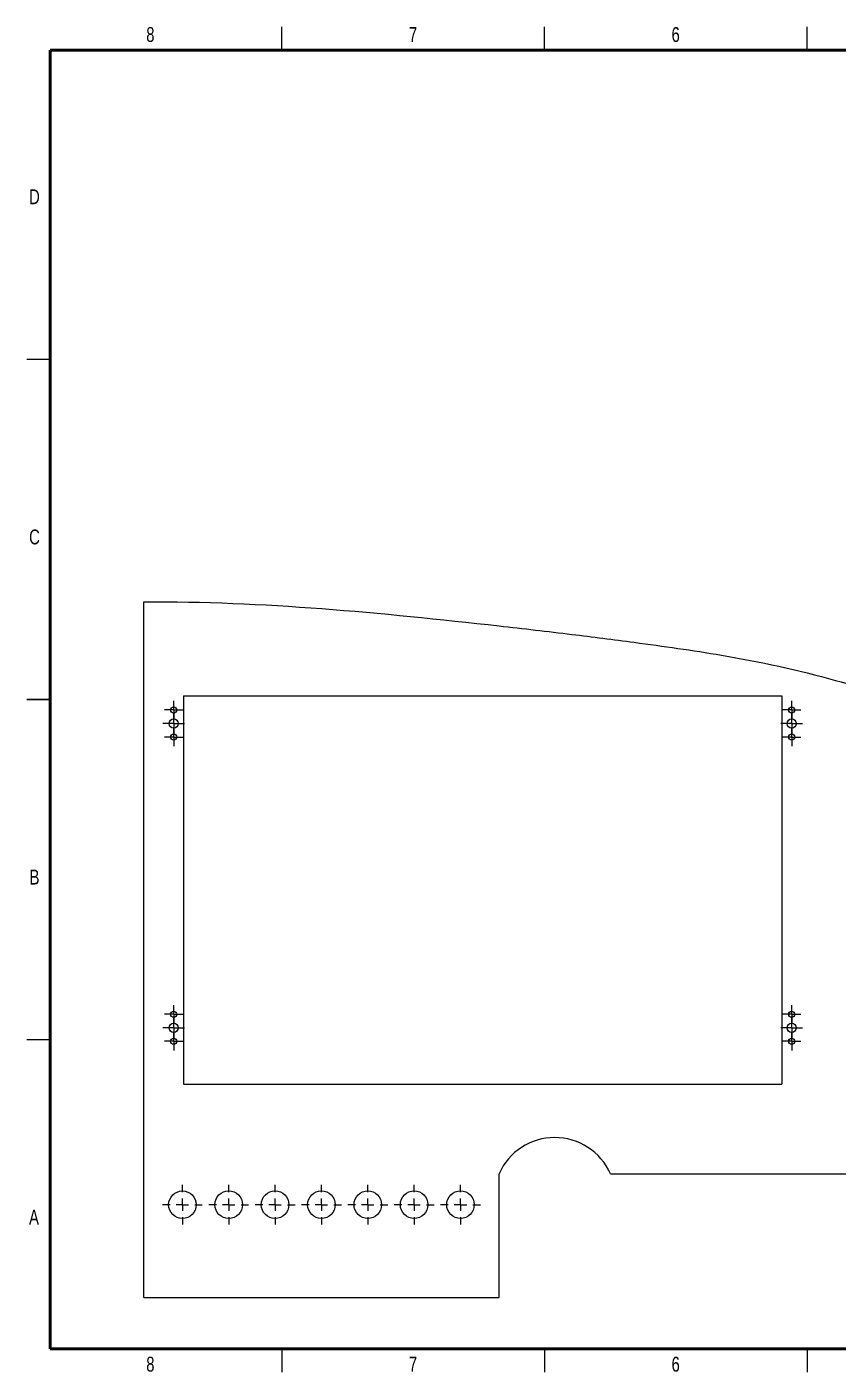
# Model space of a CAD drawing. Header units: inches. Extents: x 0.1 to 33.9, y 0.1 to 21.9.
# Drawn here: x 0.12 to 13.25, y 0.12 to 21.88 of the extents above; entities that cross this region are included whole.
import ezdxf

# ---------------------------------------------------------------- set-up
doc = ezdxf.new("R2010")
doc.units = ezdxf.units.IN
doc.header["$MEASUREMENT"] = 0
doc.styles.add('SLDTEXTSTYLE0', font='TXT', dxfattribs={"width": 0.75})

# ---------------------------------------------------------------- blocks, each defined once
blk = doc.blocks.new('SW_CENTERMARKSYMBOL_0')
at = {"color": 0, "linetype": 'Continuous', "lineweight": 18}
for p, q in [((-0.1, 0), (-0.175, 0)), ((0, 0), (-0.1, 0)), ((0, 0.1), (0, 0.175)), ((0, 0), (0, 0.1)), ((0, 0), (0, -0.1)), ((0, 0), (0.1, 0)), ((0.1, 0), (0.175, 0)), ((0, -0.1), (0, -0.175))]:
    blk.add_line(p, q, dxfattribs=at)
blk = doc.blocks.new('SW_CENTERMARKSYMBOL_1')
at = {"color": 0, "linetype": 'Continuous', "lineweight": 18}
for p, q in [((-0.1, 0), (-0.149, 0)), ((0, 0), (-0.1, 0)), ((0, 0.1), (0, 0.149)), ((0, 0), (0, 0.1)), ((0, 0), (0, -0.1)), ((0, 0), (0.1, 0)), ((0.1, 0), (0.149, 0)), ((0, -0.1), (0, -0.149))]:
    blk.add_line(p, q, dxfattribs=at)
blk = doc.blocks.new('SW_CENTERMARKSYMBOL_2')
at = {"color": 0, "linetype": 'Continuous', "lineweight": 18}
for p, q in [((-0.1, 0), (-0.149, 0)), ((0, 0), (-0.1, 0)), ((0, 0.1), (0, 0.149)), ((0, 0), (0, 0.1)), ((0, 0), (0, -0.1)), ((0, 0), (0.1, 0)), ((0.1, 0), (0.149, 0)), ((0, -0.1), (0, -0.149))]:
    blk.add_line(p, q, dxfattribs=at)
blk = doc.blocks.new('SW_CENTERMARKSYMBOL_3')
at = {"color": 0, "linetype": 'Continuous', "lineweight": 18}
for p, q in [((-0.1, 0), (-0.149, 0)), ((0, 0), (-0.1, 0)), ((0, 0.1), (0, 0.149)), ((0, 0), (0, 0.1)), ((0, 0), (0, -0.1)), ((0, 0), (0.1, 0)), ((0.1, 0), (0.149, 0)), ((0, -0.1), (0, -0.149))]:
    blk.add_line(p, q, dxfattribs=at)
blk = doc.blocks.new('SW_CENTERMARKSYMBOL_4')
at = {"color": 0, "linetype": 'Continuous', "lineweight": 18}
for p, q in [((-0.1, 0), (-0.149, 0)), ((0, 0), (-0.1, 0)), ((0, 0.1), (0, 0.149)), ((0, 0), (0, 0.1)), ((0, 0), (0, -0.1)), ((0, 0), (0.1, 0)), ((0.1, 0), (0.149, 0)), ((0, -0.1), (0, -0.149))]:
    blk.add_line(p, q, dxfattribs=at)
blk = doc.blocks.new('SW_CENTERMARKSYMBOL_5')
at = {"color": 0, "linetype": 'Continuous', "lineweight": 18}
for p, q in [((-0.1, 0), (-0.149, 0)), ((0, 0), (-0.1, 0)), ((0, 0.1), (0, 0.149)), ((0, 0), (0, 0.1)), ((0, 0), (0, -0.1)), ((0, 0), (0.1, 0)), ((0.1, 0), (0.149, 0)), ((0, -0.1), (0, -0.149))]:
    blk.add_line(p, q, dxfattribs=at)
blk = doc.blocks.new('SW_CENTERMARKSYMBOL_6')
at = {"color": 0, "linetype": 'Continuous', "lineweight": 18}
for p, q in [((-0.1, 0), (-0.149, 0)), ((0, 0), (-0.1, 0)), ((0, 0.1), (0, 0.149)), ((0, 0), (0, 0.1)), ((0, 0), (0, -0.1)), ((0, 0), (0.1, 0)), ((0.1, 0), (0.149, 0)), ((0, -0.1), (0, -0.149))]:
    blk.add_line(p, q, dxfattribs=at)
blk = doc.blocks.new('SW_CENTERMARKSYMBOL_7')
at = {"color": 0, "linetype": 'Continuous', "lineweight": 18}
for p, q in [((-0.1, 0), (-0.149, 0)), ((0, 0), (-0.1, 0)), ((0, 0.1), (0, 0.149)), ((0, 0), (0, 0.1)), ((0, 0), (0, -0.1)), ((0, 0), (0.1, 0)), ((0.1, 0), (0.149, 0)), ((0, -0.1), (0, -0.149))]:
    blk.add_line(p, q, dxfattribs=at)
blk = doc.blocks.new('SW_CENTERMARKSYMBOL_8')
at = {"color": 0, "linetype": 'Continuous', "lineweight": 18}
for p, q in [((-0.1, 0), (-0.149, 0)), ((0, 0), (-0.1, 0)), ((0, 0.1), (0, 0.149)), ((0, 0), (0, 0.1)), ((0, 0), (0, -0.1)), ((0, 0), (0.1, 0)), ((0.1, 0), (0.149, 0)), ((0, -0.1), (0, -0.149))]:
    blk.add_line(p, q, dxfattribs=at)
blk = doc.blocks.new('SW_CENTERMARKSYMBOL_9')
at = {"color": 0, "linetype": 'Continuous', "lineweight": 18}
for p, q in [((-0.1, 0), (-0.175, 0)), ((0, 0), (-0.1, 0)), ((0, 0.1), (0, 0.175)), ((0, 0), (0, 0.1)), ((0, 0), (0, -0.1)), ((0, 0), (0.1, 0)), ((0.1, 0), (0.175, 0)), ((0, -0.1), (0, -0.175))]:
    blk.add_line(p, q, dxfattribs=at)
blk = doc.blocks.new('SW_CENTERMARKSYMBOL_10')
at = {"color": 0, "linetype": 'Continuous', "lineweight": 18}
for p, q in [((-0.1, 0), (-0.175, 0)), ((0, 0), (-0.1, 0)), ((0, 0.1), (0, 0.175)), ((0, 0), (0, 0.1)), ((0, 0), (0, -0.1)), ((0, 0), (0.1, 0)), ((0.1, 0), (0.175, 0)), ((0, -0.1), (0, -0.175))]:
    blk.add_line(p, q, dxfattribs=at)
blk = doc.blocks.new('SW_CENTERMARKSYMBOL_11')
at = {"color": 0, "linetype": 'Continuous', "lineweight": 18}
for p, q in [((-0.1, 0), (-0.175, 0)), ((0, 0), (-0.1, 0)), ((0, 0.1), (0, 0.175)), ((0, 0), (0, 0.1)), ((0, 0), (0, -0.1)), ((0, 0), (0.1, 0)), ((0.1, 0), (0.175, 0)), ((0, -0.1), (0, -0.175))]:
    blk.add_line(p, q, dxfattribs=at)
blk = doc.blocks.new('SW_CENTERMARKSYMBOL_12')
at = {"color": 0, "linetype": 'Continuous', "lineweight": 18}
for p, q in [((0, 0.2), (0, 0.3225)), ((-0.2, 0), (-0.3225, 0)), ((0, 0), (-0.1, 0)), ((0, 0), (0, 0.1)), ((0, 0), (0, -0.1)), ((0, 0), (0.1, 0)), ((0.2, 0), (0.3225, 0)), ((0, -0.2), (0, -0.3225))]:
    blk.add_line(p, q, dxfattribs=at)
blk = doc.blocks.new('SW_CENTERMARKSYMBOL_13')
at = {"color": 0, "linetype": 'Continuous', "lineweight": 18}
for p, q in [((0, 0.2), (0, 0.3225)), ((-0.2, 0), (-0.3225, 0)), ((0, 0), (-0.1, 0)), ((0, 0), (0, 0.1)), ((0, 0), (0, -0.1)), ((0, 0), (0.1, 0)), ((0.2, 0), (0.3225, 0)), ((0, -0.2), (0, -0.3225))]:
    blk.add_line(p, q, dxfattribs=at)
blk = doc.blocks.new('SW_CENTERMARKSYMBOL_14')
at = {"color": 0, "linetype": 'Continuous', "lineweight": 18}
for p, q in [((0, 0.2), (0, 0.3225)), ((-0.2, 0), (-0.3225, 0)), ((0, 0), (-0.1, 0)), ((0, 0), (0, 0.1)), ((0, 0), (0, -0.1)), ((0, 0), (0.1, 0)), ((0.2, 0), (0.3225, 0)), ((0, -0.2), (0, -0.3225))]:
    blk.add_line(p, q, dxfattribs=at)
blk = doc.blocks.new('SW_CENTERMARKSYMBOL_15')
at = {"color": 0, "linetype": 'Continuous', "lineweight": 18}
for p, q in [((0, 0.2), (0, 0.3225)), ((-0.2, 0), (-0.3225, 0)), ((0, 0), (-0.1, 0)), ((0, 0), (0, 0.1)), ((0, 0), (0, -0.1)), ((0, 0), (0.1, 0)), ((0.2, 0), (0.3225, 0)), ((0, -0.2), (0, -0.3225))]:
    blk.add_line(p, q, dxfattribs=at)
blk = doc.blocks.new('SW_CENTERMARKSYMBOL_16')
at = {"color": 0, "linetype": 'Continuous', "lineweight": 18}
for p, q in [((0, 0.2), (0, 0.3225)), ((-0.2, 0), (-0.3225, 0)), ((0, 0), (-0.1, 0)), ((0, 0), (0, 0.1)), ((0, 0), (0, -0.1)), ((0, 0), (0.1, 0)), ((0.2, 0), (0.3225, 0)), ((0, -0.2), (0, -0.3225))]:
    blk.add_line(p, q, dxfattribs=at)
blk = doc.blocks.new('SW_CENTERMARKSYMBOL_17')
at = {"color": 0, "linetype": 'Continuous', "lineweight": 18}
for p, q in [((0, 0.2), (0, 0.3225)), ((-0.2, 0), (-0.3225, 0)), ((0, 0), (-0.1, 0)), ((0, 0), (0, 0.1)), ((0, 0), (0, -0.1)), ((0, 0), (0.1, 0)), ((0.2, 0), (0.3225, 0)), ((0, -0.2), (0, -0.3225))]:
    blk.add_line(p, q, dxfattribs=at)
blk = doc.blocks.new('SW_CENTERMARKSYMBOL_18')
at = {"color": 0, "linetype": 'Continuous', "lineweight": 18}
for p, q in [((0, 0.2), (0, 0.3225)), ((-0.2, 0), (-0.3225, 0)), ((0, 0), (-0.1, 0)), ((0, 0), (0, 0.1)), ((0, 0), (0, -0.1)), ((0, 0), (0.1, 0)), ((0.2, 0), (0.3225, 0)), ((0, -0.2), (0, -0.3225))]:
    blk.add_line(p, q, dxfattribs=at)

msp = doc.modelspace()

# ---------------------------------------------------------------- linework, layer by layer
at = {"color": 7, "linetype": 'Continuous', "lineweight": 25}
for p, q in [((4.25, 21.5), (4.25, 21.875)), ((8.5, 21.5), (8.5, 21.875)), ((12.75, 21.5), (12.75, 21.875)), ((0.5, 16.5), (0.125, 16.5)), ((2.016, 1.332), (2.016, 12.582)), ((0.125, 11), (0.5, 11)), ((0.5, 11), (0.125, 11)), ((2.66, 11.062), (2.66, 4.782)), ((2.66, 11.062), (12.34, 11.062)), ((12.34, 11.062), (12.34, 4.782)), ((0.5, 5.5), (0.125, 5.5)), ((2.66, 4.782), (12.34, 4.782)), ((7.766, 1.332), (7.766, 3.332)), ((9.566, 3.332), (18.364, 3.332)), ((2.016, 1.332), (7.766, 1.332)), ((4.25, 0.5), (4.25, 0.125)), ((8.5, 0.5), (8.5, 0.125)), ((12.75, 0.5), (12.75, 0.125))]:
    msp.add_line(p, q, dxfattribs=at)
at = {"color": 7, "linetype": 'Continuous', "lineweight": 50}
for p, q in [((0.5, 0.5), (0.5, 21.5)), ((0.5, 21.5), (33.5, 21.5)), ((33.5, 0.5), (0.5, 0.5))]:
    msp.add_line(p, q, dxfattribs=at)
at = {"color": 7, "linetype": 'Continuous', "lineweight": 25}
for centre, radius in [((2.5, 10.831), 0.049), ((12.5, 10.831), 0.049), ((2.5, 10.612), 0.075), ((12.5, 10.612), 0.075), ((2.5, 10.394), 0.049), ((12.5, 10.394), 0.049), ((2.5, 5.911), 0.049), ((12.5, 5.911), 0.049), ((2.5, 5.692), 0.075), ((12.5, 5.692), 0.075), ((2.5, 5.474), 0.049), ((12.5, 5.474), 0.049), ((2.641, 2.832), 0.222), ((3.391, 2.832), 0.223), ((4.141, 2.832), 0.223), ((4.891, 2.832), 0.223), ((5.641, 2.832), 0.223), ((6.391, 2.832), 0.223), ((7.141, 2.832), 0.223)]:
    msp.add_circle(centre, radius, dxfattribs=at)
msp.add_arc((8.666, 2.933), 0.985, 23.9323, 156.0677, dxfattribs=at)
msp.add_open_spline([(2.016, 12.582), (3.941, 12.591), (6.249, 12.367), (8.887, 12.063), (10.087, 11.91), (11.518, 11.71), (12.85, 11.428), (13.927, 11.094), (14.632, 10.851), (15.434, 10.496), (16.279, 10.045), (17.166, 9.371), (17.861, 8.547), (18.384, 7.618), (18.467, 6.855), (18.515, 6.414), (18.529, 6.296), (18.537, 6.221)], degree=3, knots=[0, 0, 0, 0, 0.2546708, 0.3069615, 0.3519434, 0.4150225, 0.4984295, 0.5318794, 0.5643714, 0.5971343, 0.6480578, 0.6910307, 0.7439119, 0.7894401, 0.8320896, 0.8379871, 0.8484148, 0.8484148, 0.8484148, 0.8484148], dxfattribs=at)

# ---------------------------------------------------------------- block references
at = {"color": 7, "linetype": 'Continuous', "lineweight": 0}
for name, p in [('SW_CENTERMARKSYMBOL_1', (2.5, 10.831)), ('SW_CENTERMARKSYMBOL_5', (12.5, 10.831)), ('SW_CENTERMARKSYMBOL_9', (2.5, 10.612)), ('SW_CENTERMARKSYMBOL_0', (12.5, 10.612)), ('SW_CENTERMARKSYMBOL_2', (2.5, 10.394)), ('SW_CENTERMARKSYMBOL_6', (12.5, 10.394)), ('SW_CENTERMARKSYMBOL_3', (2.5, 5.911)), ('SW_CENTERMARKSYMBOL_7', (12.5, 5.911)), ('SW_CENTERMARKSYMBOL_10', (2.5, 5.692)), ('SW_CENTERMARKSYMBOL_11', (12.5, 5.692)), ('SW_CENTERMARKSYMBOL_4', (2.5, 5.474)), ('SW_CENTERMARKSYMBOL_8', (12.5, 5.474)), ('SW_CENTERMARKSYMBOL_18', (2.641, 2.832)), ('SW_CENTERMARKSYMBOL_17', (3.391, 2.832)), ('SW_CENTERMARKSYMBOL_16', (4.141, 2.832)), ('SW_CENTERMARKSYMBOL_15', (4.891, 2.832)), ('SW_CENTERMARKSYMBOL_14', (5.641, 2.832)), ('SW_CENTERMARKSYMBOL_13', (6.391, 2.832)), ('SW_CENTERMARKSYMBOL_12', (7.141, 2.832))]:
    msp.add_blockref(name, p, dxfattribs=at)

# ---------------------------------------------------------------- texts
at = {"color": 7, "linetype": 'Continuous', "lineweight": 0, "char_height": 0.24, "attachment_point": 2, "style": 'SLDTEXTSTYLE0'}
for s, insert in [('8', (2.123, 21.873)), ('7', (6.373, 21.873)), ('6', (10.623, 21.873)), ('D', (0.247, 19.249)), ('C', (0.248, 13.749)), ('B', (0.248, 8.249)), ('A', (0.24, 2.749)), ('8', (2.123, 0.373)), ('7', (6.373, 0.373)), ('6', (10.623, 0.373))]:
    msp.add_mtext(s, dxfattribs=dict(at, insert=insert))

doc.saveas('drawing.dxf')
